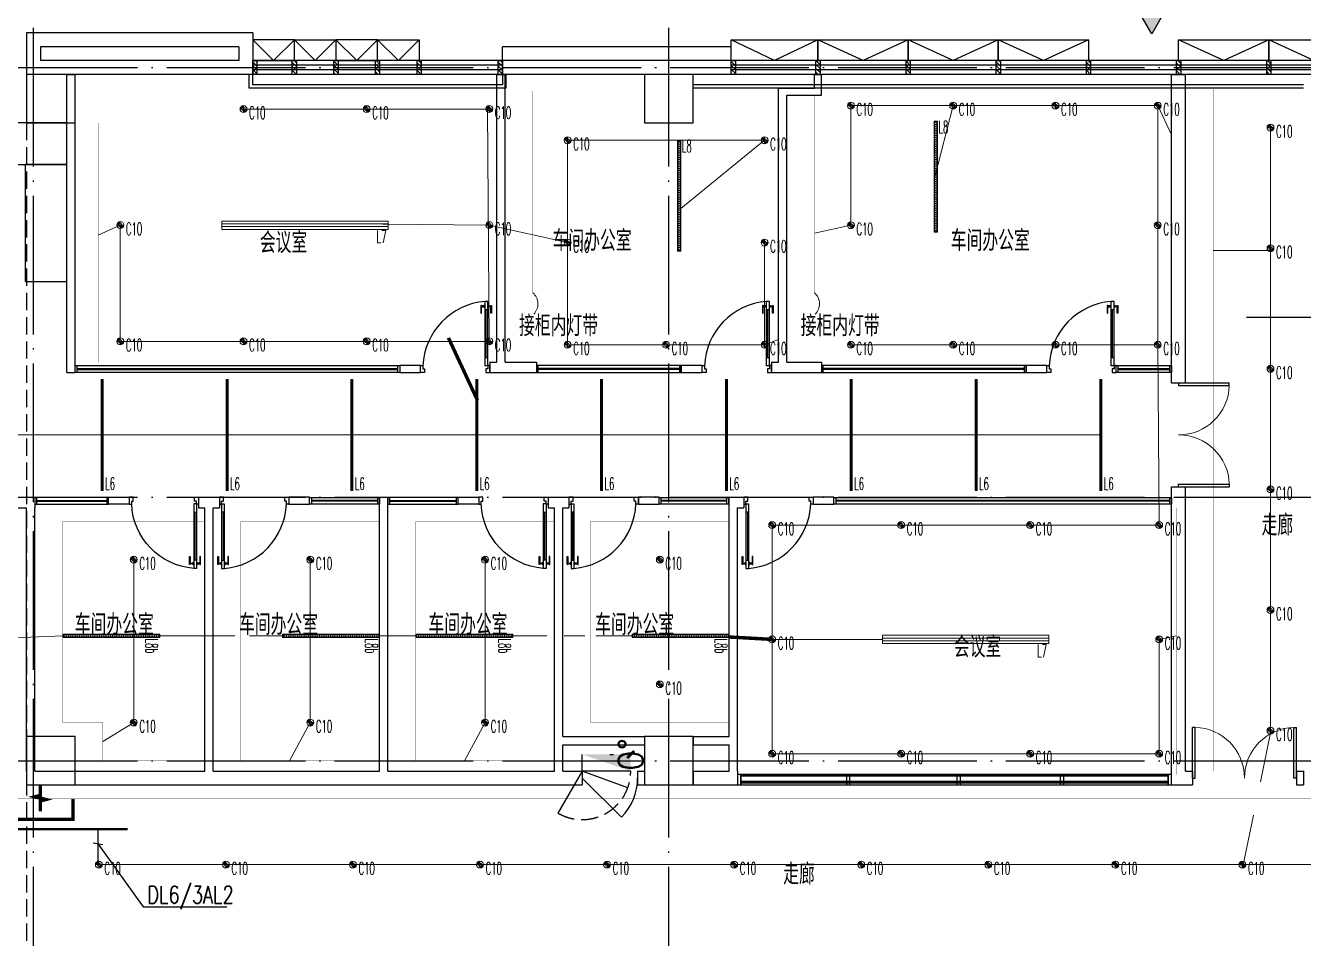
# Model space of a CAD drawing. Extents: x -621157 to 1764546, y -106808 to 741893.
# Drawn here: x 579293 to 597719, y 90770 to 103941 of the extents above; entities that cross this region are included whole.
import ezdxf
from ezdxf import colors
from ezdxf.entities.mleader import LeaderData, LeaderLine
from ezdxf.enums import TextEntityAlignment as Align
from ezdxf.math import Vec2, Vec3
from ezdxf.xclip import XClip

# ---------------------------------------------------------------- set-up
doc = ezdxf.new("R2010")
doc.units = 0
doc.header["$LTSCALE"] = 1000
doc.header["$MEASUREMENT"] = 0
doc.header["$XCLIPFRAME"] = 0
for name, pattern in [('DOT', [6.35, 0, -6.35]), ('XREF-A-101-平面图_t3$0$__DASH', [0.35, 0.25, -0.1]), ('XREF-A-101-平面图_t3$0$DASH', [0.35, 0.25, -0.1]), ('XREF-A-101-平面图_t3$0$DOTE', [2.42, 2, -0.2, 0.02, -0.2])]:
    doc.linetypes.add(name, pattern=pattern)
for name, color, linetype in [('0-底图', 7, 'Continuous'), ('WIRE-照明', 4, 'Continuous'), ('XREF-A-101-平面图_t3$0$A-COLUMN', 8, 'Continuous'), ('XREF-A-101-平面图_t3$0$A-CURTWALL', 8, 'Continuous'), ('XREF-A-101-平面图_t3$0$A-DOTE', 8, 'Continuous'), ('XREF-A-101-平面图_t3$0$A-GROUND', 8, 'Continuous'), ('XREF-A-101-平面图_t3$0$A-RAIL', 8, 'Continuous'), ('XREF-A-101-平面图_t3$0$A-ROOM-CH', 8, 'Continuous'), ('XREF-A-101-平面图_t3$0$A-WALL-FILL', 8, 'Continuous'), ('XREF-A-101-平面图_t3$0$A-WINDOW', 8, 'Continuous'), ('XREF-A-101-平面图_t3$0$A-开启符号', 8, 'Continuous'), ('XREF-A-101-平面图_t3$0$DOOR-INF', 8, 'Continuous'), ('XREF-A-101-平面图_t3$0$F-B-INF', 8, 'Continuous'), ('XREF-A-101-平面图_t3$0$F-L-INF', 8, 'Continuous'), ('XREF-A-101-平面图_t3$0$GLASS WALL-INF', 8, 'Continuous'), ('XREF-A-101-平面图_t3$0$I-WALL-GYPSUM', 8, 'Continuous'), ('XREF-A-101-平面图_t3$0$I-玻璃隔断', 8, 'Continuous'), ('XREF-A-101-平面图_t3$0$P-EQUIPMENT', 8, 'Continuous'), ('XREF-A-101-平面图_t3$0$PARTITION-INF', 8, 'Continuous'), ('XREF-A-101-平面图_t3$0$PUB_HATCH', 8, 'Continuous'), ('XREF-A-101-平面图_t3$0$PUB_TEXT', 8, 'Continuous'), ('XREF-A-101-平面图_t3$0$水-尺寸', 8, 'Continuous')]:
    doc.layers.add(name, color=color, linetype=linetype)
doc.layers.add('00-dali线', color=3, linetype='Continuous', true_color=0x00ff00)
for name, color, linetype, lineweight in [('00-照明回路线', 6, 'Continuous', 0), ('CEILING-INF', 4, 'Continuous', 0), ('LIGHT-INF', 6, 'Continuous', 0)]:
    doc.layers.add(name, color=color, linetype=linetype, lineweight=lineweight)
doc.styles.add('DIM_FONT', font='ROMANS', dxfattribs={"width": 0.8, "bigfont": 'HZDXC'})
doc.styles.add('E-FST', font='txt.shx', dxfattribs={"width": 0.75, "height": 250, "bigfont": '@@gbcbig.shx'})
doc.styles.add('INF DIM', font='SIMPLEX.SHX', dxfattribs={"width": 0.7, "bigfont": 'hztxt.shx'})
doc.styles.get("Standard").update_dxf_attribs({"font": 'romans.shx', "bigfont": 'HZDXC.SHX'})
doc.styles.add('XREF-A-101-平面图_t3$0$-HZDXCROMANS', font='ROMANS.shx', dxfattribs={"bigfont": 'HZDXC.shx'})
doc.styles.add('XREF-A-101-平面图_t3$0$69F Layout plan$0$Standard', font='arial.ttf', dxfattribs={"width": 0.8})
doc.linetypes.add('LED', pattern='A,6,-3.5,["LED",Standard,S=2.54,R=0,X=-2.54,Y=-1.27],-4.8', length=14.3)
doc.dimstyles.get("Standard").update_dxf_attribs({"dimscale": 100, "dimtxt": 3.5, "dimasz": 1, "dimexe": 2.5, "dimexo": 3, "dimgap": 1.5, "dimtad": 1, "dimdec": 0, "dimzin": 0, "dimdsep": 46, "dimtxsty": 'Standard', "dimblk": 'ARCHTICK', "dimcen": 0.09, "dimadec": 0, "dimazin": 0, "dimtfac": 1, "dimtdec": 0, "dimtix": 1, "dimtmove": 2, "dimatfit": 3, "dimfxl": 0, "dimtolj": 1, "dimtzin": 0, "dimarcsym": 0})

# ---------------------------------------------------------------- blocks, each defined once
blk = doc.blocks.new('XREF-A-101-平面图_t3$0$柱网3F')
at = {"layer": 'XREF-A-101-平面图_t3$0$A-COLUMN'}
for points in [[(38240, -800), (38940, -800), (38940, -100), (38240, -100)], [(47150, -800), (47850, -800), (47850, -100), (47150, -100)], [(38240, -10350), (38940, -10350), (38940, -9650), (38240, -9650)], [(47150, -10350), (47850, -10350), (47850, -9650), (47150, -9650)]]:
    blk.add_lwpolyline(points, close=True, dxfattribs=at)
blk = doc.blocks.new('XREF-A-101-平面图_t3$0$G$C869EB286')
at = {"layer": 'XREF-A-101-平面图_t3$0$A-WINDOW'}
h = blk.add_hatch(dxfattribs=at)
h.set_pattern_fill('ANSI31', color=256, scale=25)
h.set_pattern_definition([(45, (-143.957, -89940), (-28.0633, 28.0633), [])])
h.paths.add_polyline_path([(0, 60), (200, 60), (200, 0), (0, 0)])
blk.add_lwpolyline([(0, 60), (200, 60), (200, 0), (0, 0)], close=True, dxfattribs=at)
blk = doc.blocks.new('XREF-A-101-平面图_t3$0$ROOM')
at = {"layer": 'XREF-A-101-平面图_t3$0$A-ROOM-CH', "style": 'XREF-A-101-平面图_t3$0$-HZDXCROMANS', "width": 0.6}
for tag, p in [('中文房间名称', (0, -1000)), ('英文房间名称', (0, -1500))]:
    blk.add_attdef(tag, text='', height=300, dxfattribs=at).set_placement(p, align=Align.CENTER)
blk = doc.blocks.new('_ArchTick')
at = {"color": 0, "linetype": 'ByBlock', "const_width": 0.4}
blk.add_lwpolyline([(-0.5, -0.5), (0.5, 0.5)], dxfattribs=at)
blk = doc.blocks.new('*D25423')
at = {"layer": 'Defpoints', "color": 0}
blk.add_point((0, 0), dxfattribs=at)
blk.add_point((0, 0), dxfattribs=at)
blk.add_point((0, 0), dxfattribs=at)
blk.add_point((0, 0), dxfattribs=at)
at = {"layer": 'XREF-A-101-平面图_t3$0$水-尺寸', "color": 0, "linetype": 'ByBlock', "lineweight": -2}
blk.add_line((0, 300), (0, 250), dxfattribs=at)
blk.add_line((0, 300), (0, 250), dxfattribs=at)
blk.add_arc((0, 0), 0, 180, 180, dxfattribs=at)
at = {"layer": 'XREF-A-101-平面图_t3$0$水-尺寸', "color": 0, "linetype": 'ByBlock', "lineweight": -2, "xscale": 100, "yscale": 100, "zscale": 100}
for rotation in [90, 90.00000000000001]:
    blk.add_blockref('_ArchTick', (0, 0), dxfattribs=dict(at, rotation=rotation))
at = {"layer": 'XREF-A-101-平面图_t3$0$水-尺寸', "color": 0, "insert": (0, 0), "char_height": 350, "attachment_point": 5}
blk.add_mtext('\\A1;0%%d', dxfattribs=at)
blk = doc.blocks.new('XREF-A-101-平面图_t3$0$轴网(3)')
at = {"layer": 'XREF-A-101-平面图_t3$0$A-DOTE', "linetype": 'XREF-A-101-平面图_t3$0$DOTE'}
for p, q in [((38340, -3300), (38340, 43300)), ((47500, -3300), (47500, 43300)), ((-3300, 40000), (69800, 40000)), ((55830.8, 36400), (69800, 36400)), ((-3300, 33800), (69800, 33800)), ((-3300, 30000), (69800, 30000))]:
    blk.add_line(p, q, dxfattribs=at)
blk = doc.blocks.new('*U25329')
at = {"color": 1}
for p, q in [((1428, 13673), (1428, 7514)), ((1433, 13673), (1433, 7514)), ((1438, 13673), (1438, 7514)), ((1443, 13673), (1443, 7514)), ((1448, 13673), (1448, 7514)), ((1453, 13673), (1453, 7514)), ((1429, 7513), (1428, 7514)), ((1429, 7513), (1432, 7513)), ((1433, 7514), (1432, 7513)), ((1433, 7514), (1438, 7514)), ((1439, 7513), (1438, 7514)), ((1439, 7513), (1442, 7513)), ((1443, 7514), (1442, 7513)), ((1443, 7514), (1448, 7514)), ((1449, 7513), (1448, 7514)), ((1449, 7513), (1452, 7513)), ((1453, 7514), (1452, 7513))]:
    blk.add_line(p, q, dxfattribs=at)
blk = doc.blocks.new('*U25330')
at = {"color": 1}
for p, q in [((3016, 1134), (3015, 1133)), ((3015, 1133), (3015, 1129)), ((3016, 1128), (3015, 1129)), ((9175, 1134), (3016, 1134)), ((9175, 1128), (3016, 1128))]:
    blk.add_line(p, q, dxfattribs=at)
blk = doc.blocks.new('XREF-A-101-平面图_t3$0$A$C4A4B287C')
at = {"layer": 'XREF-A-101-平面图_t3$0$GLASS WALL-INF', "elevation": -1}
blk.add_lwpolyline([(100, 300), (100, 0), (0, 0), (0, 300)], close=True, dxfattribs=at)
blk = doc.blocks.new('*U25337')
at = {"layer": 'XREF-A-101-平面图_t3$0$PARTITION-INF', "color": 8}
for p, q in [((-21681, 43130), (-20722, 43130)), ((-20722, 43030), (-21681, 43030))]:
    blk.add_line(p, q, dxfattribs=at)
at = {"layer": 'XREF-A-101-平面图_t3$0$PARTITION-INF', "color": 5}
for p, q in [((-20722, 43085), (-21681, 43085)), ((-20722, 43075), (-21681, 43075))]:
    blk.add_line(p, q, dxfattribs=at)
for points in [[(-21706, 43130), (-21681, 43130), (-21681, 43030), (-21706, 43030)], [(-20722, 43130), (-20697, 43130), (-20697, 43030), (-20722, 43030)]]:
    blk.add_lwpolyline(points, close=True, dxfattribs=at)
blk = doc.blocks.new('XREF-A-101-平面图_t3$0$EW23')
at = {"color": 5}
for p, q in [((7205, 24900, 0), (7205, 23970, 0)), ((7205, 24900, 0), (7245, 24900, 0)), ((7245, 24900, 0), (7245, 23970, 0)), ((7245, 24780, 0), (7205, 24780, 0)), ((7205, 24090, 0), (7246, 24090, 0)), ((7205, 23970, 0), (7245, 23970, 0))]:
    blk.add_line(p, q, dxfattribs=at)
at = {"color": 5, "elevation": 0}
for points in [[(7215, 24995), (7175, 24995), (7175, 24895), (7205, 24895), (7205, 24940), (7233, 24940), (7233, 24985), (7233, 24995), (7215, 24995)], [(8135, 24995), (8175, 24995), (8175, 24895), (8140, 24895), (8140, 24940), (8117, 24940), (8117, 24985), (8117, 24995), (8135, 24995)]]:
    blk.add_lwpolyline(points, close=True, dxfattribs=at)
at = {"color": 8, "elevation": 0}
for points in [[(7228, 24780), (7228, 24090)], [(7160, 24035), (7160, 24026), (7150, 24026), (7150, 24140), (7160, 24140), (7160, 24045)], [(7296, 24035), (7296, 24026), (7306, 24026), (7306, 24140), (7296, 24140), (7296, 24045)]]:
    blk.add_lwpolyline(points, dxfattribs=at)
for points in [[(7200, 24035), (7154, 24035), (7154, 24045), (7200, 24045)], [(7205, 24021), (7200, 24021), (7200, 24059), (7205, 24059)], [(7246, 24021), (7256, 24021), (7256, 24059), (7246, 24059)], [(7256, 24035), (7302, 24035), (7302, 24045), (7256, 24045)]]:
    blk.add_lwpolyline(points, close=True, dxfattribs=at)
at = {"color": 8}
blk.add_arc((7172, 24936, 0), 969, 274.4003, 357.8611, dxfattribs=at)
blk = doc.blocks.new('*U25338')
at = {"layer": 'XREF-A-101-平面图_t3$0$PARTITION-INF', "color": 8}
for p, q in [((-22841, 43130), (-18022, 43130)), ((-18022, 43030), (-22841, 43030))]:
    blk.add_line(p, q, dxfattribs=at)
at = {"layer": 'XREF-A-101-平面图_t3$0$PARTITION-INF', "color": 5}
for p, q in [((-18022, 43085), (-22841, 43085)), ((-18022, 43075), (-22841, 43075))]:
    blk.add_line(p, q, dxfattribs=at)
for points in [[(-22866, 43130), (-22841, 43130), (-22841, 43030), (-22866, 43030)], [(-18022, 43130), (-17997, 43130), (-17997, 43030), (-18022, 43030)]]:
    blk.add_lwpolyline(points, close=True, dxfattribs=at)
blk = doc.blocks.new('*U25339')
at = {"layer": 'XREF-A-101-平面图_t3$0$PARTITION-INF', "color": 8}
for p, q in [((-21702, 43130), (-20742, 43130)), ((-20742, 43030), (-21702, 43030))]:
    blk.add_line(p, q, dxfattribs=at)
at = {"layer": 'XREF-A-101-平面图_t3$0$PARTITION-INF', "color": 5}
for p, q in [((-20742, 43085), (-21702, 43085)), ((-20742, 43075), (-21702, 43075))]:
    blk.add_line(p, q, dxfattribs=at)
for points in [[(-21727, 43130), (-21702, 43130), (-21702, 43030), (-21727, 43030)], [(-20742, 43130), (-20717, 43130), (-20717, 43030), (-20742, 43030)]]:
    blk.add_lwpolyline(points, close=True, dxfattribs=at)
blk = doc.blocks.new('*U25340')
at = {"layer": 'XREF-A-101-平面图_t3$0$PARTITION-INF', "color": 8}
for p, q in [((-21691, 43130), (-20742, 43130)), ((-20742, 43030), (-21691, 43030))]:
    blk.add_line(p, q, dxfattribs=at)
at = {"layer": 'XREF-A-101-平面图_t3$0$PARTITION-INF', "color": 5}
for p, q in [((-20742, 43085), (-21691, 43085)), ((-20742, 43075), (-21691, 43075))]:
    blk.add_line(p, q, dxfattribs=at)
for points in [[(-21716, 43130), (-21691, 43130), (-21691, 43030), (-21716, 43030)], [(-20742, 43130), (-20717, 43130), (-20717, 43030), (-20742, 43030)]]:
    blk.add_lwpolyline(points, close=True, dxfattribs=at)
blk = doc.blocks.new('*U25341')
at = {"layer": 'XREF-A-101-平面图_t3$0$PARTITION-INF', "color": 8}
for p, q in [((-21712, 43130), (-20702, 43130)), ((-20702, 43030), (-21712, 43030))]:
    blk.add_line(p, q, dxfattribs=at)
at = {"layer": 'XREF-A-101-平面图_t3$0$PARTITION-INF', "color": 5}
for p, q in [((-20702, 43085), (-21712, 43085)), ((-20702, 43075), (-21712, 43075))]:
    blk.add_line(p, q, dxfattribs=at)
for points in [[(-21737, 43130), (-21712, 43130), (-21712, 43030), (-21737, 43030)], [(-20702, 43130), (-20677, 43130), (-20677, 43030), (-20702, 43030)]]:
    blk.add_lwpolyline(points, close=True, dxfattribs=at)
blk = doc.blocks.new('*U25342')
at = {"layer": 'XREF-A-101-平面图_t3$0$PARTITION-INF', "color": 8}
for p, q in [((-21021, 43130), (-18121, 43130)), ((-18121, 43030), (-21021, 43030))]:
    blk.add_line(p, q, dxfattribs=at)
at = {"layer": 'XREF-A-101-平面图_t3$0$PARTITION-INF', "color": 5}
for p, q in [((-18121, 43085), (-21021, 43085)), ((-18121, 43075), (-21021, 43075))]:
    blk.add_line(p, q, dxfattribs=at)
for points in [[(-21046, 43130), (-21021, 43130), (-21021, 43030), (-21046, 43030)], [(-18121, 43130), (-18096, 43130), (-18096, 43030), (-18121, 43030)]]:
    blk.add_lwpolyline(points, close=True, dxfattribs=at)
blk = doc.blocks.new('*U25343')
at = {"layer": 'XREF-A-101-平面图_t3$0$PARTITION-INF', "color": 8}
for p, q in [((-21681, 43130), (-20931, 43130)), ((-20931, 43030), (-21681, 43030))]:
    blk.add_line(p, q, dxfattribs=at)
at = {"layer": 'XREF-A-101-平面图_t3$0$PARTITION-INF', "color": 5}
for p, q in [((-20931, 43085), (-21681, 43085)), ((-20931, 43075), (-21681, 43075))]:
    blk.add_line(p, q, dxfattribs=at)
for points in [[(-21706, 43130), (-21681, 43130), (-21681, 43030), (-21706, 43030)], [(-20931, 43130), (-20906, 43130), (-20906, 43030), (-20931, 43030)]]:
    blk.add_lwpolyline(points, close=True, dxfattribs=at)
blk = doc.blocks.new('*U25344')
at = {"layer": 'XREF-A-101-平面图_t3$0$PARTITION-INF', "color": 8}
for p, q in [((-20161, 43130), (-18121, 43130)), ((-18121, 43030), (-20161, 43030))]:
    blk.add_line(p, q, dxfattribs=at)
at = {"layer": 'XREF-A-101-平面图_t3$0$PARTITION-INF', "color": 5}
for p, q in [((-18121, 43085), (-20161, 43085)), ((-18121, 43075), (-20161, 43075))]:
    blk.add_line(p, q, dxfattribs=at)
for points in [[(-20186, 43130), (-20161, 43130), (-20161, 43030), (-20186, 43030)], [(-18121, 43130), (-18096, 43130), (-18096, 43030), (-18121, 43030)]]:
    blk.add_lwpolyline(points, close=True, dxfattribs=at)
blk = doc.blocks.new('*U25345')
at = {"layer": 'XREF-A-101-平面图_t3$0$PARTITION-INF', "color": 8}
for p, q in [((-21681, 43130), (-17052, 43130)), ((-17052, 43030), (-21681, 43030))]:
    blk.add_line(p, q, dxfattribs=at)
at = {"layer": 'XREF-A-101-平面图_t3$0$PARTITION-INF', "color": 5}
for p, q in [((-17052, 43085), (-21681, 43085)), ((-17052, 43075), (-21681, 43075))]:
    blk.add_line(p, q, dxfattribs=at)
for points in [[(-21706, 43130), (-21681, 43130), (-21681, 43030), (-21706, 43030)], [(-17052, 43130), (-17027, 43130), (-17027, 43030), (-17052, 43030)]]:
    blk.add_lwpolyline(points, close=True, dxfattribs=at)
blk = doc.blocks.new('XREF-A-101-平面图_t3$0$G$C5C507F0A')
at = {"layer": 'XREF-A-101-平面图_t3$0$I-玻璃隔断'}
for points, elevation in [([(48440, -10250), (48440, -10100), (48390, -10100), (48390, -10250)], 0), ([(50010, -10250), (50010, -10100), (49960, -10100), (49960, -10250)], 0), ([(51604, -10250), (51604, -10100), (51554, -10100), (51554, -10250)], -1), ([(53094, -10250), (53094, -10100), (53044, -10100), (53044, -10250)], -1)]:
    blk.add_lwpolyline(points, close=True, dxfattribs=dict(at, elevation=elevation))
for points in [[(54600, -10250), (54600, -10100), (48440, -10100), (48440, -10250)], [(54650, -10250), (54650, -10100), (54600, -10100), (54600, -10250)]]:
    blk.add_lwpolyline(points, close=True, dxfattribs=at)
at = {"layer": 'XREF-A-101-平面图_t3$0$DOOR-INF'}
for name, p, rotation in [('XREF-A-101-平面图_t3$0$EW23', (51995, 20695, 0), 180), ('XREF-A-101-平面图_t3$0$EW23', (56055, 20695, 0), 180), ('XREF-A-101-平面图_t3$0$EW23', (61025, 20695, 0), 180), ('XREF-A-101-平面图_t3$0$A$C4A4B287C', (39620, -6200, 1), 89.99999999968206), ('XREF-A-101-平面图_t3$0$A$C4A4B287C', (44660, -6200, 1), 89.99999999968206)]:
    blk.add_blockref(name, p, dxfattribs=dict(at, rotation=rotation))
at = {"layer": 'XREF-A-101-平面图_t3$0$DOOR-INF', "xscale": -1}
for p, rotation in [((43819, -4200), 90.00000000031785), ((47880, -4200, 1), 90.00000000031785), ((52850, -4200, 1), 90.00000000031785), ((41921, -6200, 0), 270.000000000318), ((46961, -6200, 1), 270.000000000318), ((49481, -6200, 0), 270.000000000318)]:
    blk.add_blockref('XREF-A-101-平面图_t3$0$A$C4A4B287C', p, dxfattribs=dict(at, rotation=rotation))
for p in [(47795, -31095, 0), (52835, -31095, 1)]:
    blk.add_blockref('XREF-A-101-平面图_t3$0$EW23', p, dxfattribs=at)
at = {"layer": 'XREF-A-101-平面图_t3$0$DOOR-INF'}
for p in [(33745, -31095, 0), (38785, -31095, 1), (41305, -31095, 0)]:
    blk.add_blockref('XREF-A-101-平面图_t3$0$EW23', p, dxfattribs=at)
at = {"layer": 'XREF-A-101-平面图_t3$0$I-玻璃隔断', "color": 1}
blk.add_blockref('*U25330', (45425, -11249), dxfattribs=at)
at = {"layer": 'XREF-A-101-平面图_t3$0$I-玻璃隔断', "color": 1, "xscale": -1, "rotation": 270}
blk.add_blockref('*U25329', (40927, -11652), dxfattribs=at)
at = {"layer": 'XREF-A-101-平面图_t3$0$PARTITION-INF', "rotation": 180}
for name, p in [('*U25345', (21813, 38831, -1)), ('*U25343', (32944, 38831))]:
    blk.add_blockref(name, p, dxfattribs=at)
at = {"layer": 'XREF-A-101-平面图_t3$0$PARTITION-INF', "xscale": -1, "rotation": 180}
for name, p in [('*U25344', (65676, 38831, 1)), ('*U25342', (70646, 38831, 1))]:
    blk.add_blockref(name, p, dxfattribs=at)
at = {"layer": 'XREF-A-101-平面图_t3$0$PARTITION-INF', "xscale": -1}
for name, p in [('*U25341', (17583, -49231, 0)), ('*U25339', (22633, -49231, 0))]:
    blk.add_blockref(name, p, dxfattribs=at)
at = {"layer": 'XREF-A-101-平面图_t3$0$PARTITION-INF'}
for name, p in [('*U25337', (63927, -49231, 0)), ('*U25340', (68977, -49231)), ('*U25338', (72647, -49231, -1))]:
    blk.add_blockref(name, p, dxfattribs=at)
blk = doc.blocks.new('XREF-A-101-平面图_t3$0$A$C2C206FAC')
for p, q in [((0, 485), (400, 485)), ((0, 485), (0, 98)), ((400, 485), (400, 98)), ((20, 94), (20, 44)), ((148, 50), (145, 0)), ((145, 0), (160, 0)), ((148, 50), (150, 50)), ((155, 50), (157, 50)), ((157, 50), (160, 0)), ((260, 50), (257, 0)), ((257, 0), (272, 0)), ((260, 50), (262, 50)), ((267, 50), (269, 50)), ((269, 50), (272, 0)), ((380, 94), (380, 44))]:
    blk.add_line(p, q)
for centre, radius in [((200, 278), 179), ((200, 278), 164), ((153, 50), 2.6), ((265, 50), 2.6)]:
    blk.add_circle(centre, radius)
for centre, radius, start, end in [((200, 1084), 1006, 258.547, 281.4897), ((200, 1084), 1056, 260.1999, 267.1079), ((152, 54), 10.9, 296.6275, 243.5797), ((200, 1084), 1056, 267.7307, 273.2177), ((265, 54), 10.9, 296.6275, 243.5797), ((200, 1084), 1056, 273.8352, 279.8368)]:
    blk.add_arc(centre, radius, start, end)
at = {"insert": (1123, 210), "char_height": 150, "width": 1952.54, "attachment_point": 1, "rotation": 180, "style": 'XREF-A-101-平面图_t3$0$69F Layout plan$0$Standard'}
blk.add_mtext('\\pxi5.6747;W', dxfattribs=at)
blk = doc.blocks.new('XREF-A-101-平面图_t3$0$yuouioui')
at = {"linetype": 'XREF-A-101-平面图_t3$0$__DASH', "ltscale": 1000}
blk.add_lwpolyline([(300666, 20452), (301087, 20452), (301087, 20000), (300666, 20000)], close=True, dxfattribs=at)
at = {"linetype": 'XREF-A-101-平面图_t3$0$__DASH', "ltscale": 1000, "rotation": 89.98165643611132}
blk.add_blockref('XREF-A-101-平面图_t3$0$A$C2C206FAC', (301151, 20026), dxfattribs=at)
blk = doc.blocks.new('XREF-A-101-平面图_t3$0$G$CA7BD363D')
at = {"layer": 'XREF-A-101-平面图_t3$0$F-B-INF'}
for points in [[(-1870, -600), (0, -600), (0, 0), (-1870, 0)], [(-1870, 0), (-1320, 0), (-1320, -600), (-1870, -600)], [(0, -2289), (0, -600), (-600, -600), (-600, -2289)]]:
    blk.add_lwpolyline(points, close=True, dxfattribs=at)
at = {"layer": 'XREF-A-101-平面图_t3$0$F-L-INF', "ltscale": 0.15, "xscale": -1, "rotation": 89.99999999999999}
blk.add_blockref('XREF-A-101-平面图_t3$0$yuouioui', (18631, 300582), dxfattribs=at)
blk = doc.blocks.new('XREF-A-101-平面图_t3$0$bz1')
at = {"layer": 'XREF-A-101-平面图_t3$0$PUB_HATCH'}
h = blk.add_hatch(color=1, dxfattribs=at)
h.dxf.hatch_style = 1
h.paths.add_polyline_path([(4866032, -641203), (4865818, -641573), (4866245, -641573)])
at = {"layer": 'XREF-A-101-平面图_t3$0$PUB_TEXT', "color": 1}
blk.add_lwpolyline([(4866032, -641203), (4865818, -641573), (4866245, -641573)], close=True, dxfattribs=at)
blk = doc.blocks.new('XREF-A-101-平面图_t3$0$G$C34B60025')
at = {"xscale": -1, "rotation": 180}
blk.add_blockref('XREF-A-101-平面图_t3$0$bz1', (-4811670, -540615), dxfattribs=at)
blk = doc.blocks.new('XREF-A-101-平面图_t3$0$DOOR2DLIB$SYSLIB$00000101')
at = {"color": 0}
blk.add_line((0.5, 0), (-0.207, 0.707), dxfattribs=at)
blk.add_arc((0.5, 0), 1, 135, 180, dxfattribs=at)
blk = doc.blocks.new('XREF-A-101-平面图_t3$0$DOOR2DLIB$SYSLIB$00000108')
at = {"color": 0}
for p, q in [((-0.5, 0), (-0.5, 0.4875)), ((-0.475, 0.4875), (-0.5, 0.4875)), ((-0.475, 0), (-0.475, 0.4875)), ((0.475, 0), (0.475, 0.4875)), ((0.475, 0.4875), (0.5, 0.4875)), ((0.5, 0), (0.5, 0.4875)), ((-0.5, 0), (-0.475, 0)), ((0.5, 0), (0.475, 0))]:
    blk.add_line(p, q, dxfattribs=at)
at = {"color": 0, "lineweight": 13}
for centre, start, end in [((-0.4875, 0), 0, 88.53072), ((0.4875, 0), 91.46928, 180)]:
    blk.add_arc(centre, 0.4875, start, end, dxfattribs=at)
blk = doc.blocks.new('A$C43fcb5d1')
at = {"linetype": 'DOT'}
blk.add_wipeout([(-15, 0), (15, 0), (15, -1600), (-15, -1600)], dxfattribs=at).dxf.layer = 'CEILING-INF'
at = {"layer": 'LIGHT-INF'}
h = blk.add_hatch(dxfattribs=at)
h.set_pattern_fill('ANSI37', color=256, scale=5)
h.set_pattern_definition([(45, (-3e-11, -800), (-11.22532, 11.22532), []), (135, (-3e-11, -800), (-11.22532, -11.22532), [])])
h.paths.add_polyline_path([(-10, -5), (10, -5), (10, -1595), (-10, -1595)])
for points in [[(-15, 0), (15, 0), (15, -1600), (-15, -1600)], [(-10, -5), (10, -5), (10, -1595), (-10, -1595)]]:
    blk.add_lwpolyline(points, close=True, dxfattribs=at)
at = {"layer": 'LIGHT-INF', "style": 'INF DIM', "width": 0.5}
blk.add_text('L6', height=180, dxfattribs=at).set_placement((42, -1594))
blk = doc.blocks.new('A$C49bb74e3')
at = {"layer": 'LIGHT-INF'}
h = blk.add_hatch(dxfattribs=at)
h.set_pattern_fill('ANSI31', color=8, scale=10, angle=315)
h.set_pattern_definition([(0, (-248590, -138150), (7e-15, 31.75), [])])
h.paths.add_polyline_path([(-15, 790), (15, 790), (15, -790), (-15, -790)])
at = {"layer": 'LIGHT-INF', "elevation": 0}
for points in [[(-25, 800), (25, 800), (25, -800), (-25, -800)], [(-15, 790), (15, 790), (15, -790), (-15, -790)]]:
    blk.add_lwpolyline(points, close=True, dxfattribs=at)
at = {"layer": 'LIGHT-INF', "style": 'INF DIM', "width": 0.5}
blk.add_text('L8', height=180, dxfattribs=at).set_placement((37, 627))
blk = doc.blocks.new('*U23677')
h = blk.add_hatch(color=8)
h.dxf.hatch_style = 1
h.paths.add_polyline_path([(-50, 0), (-24, 0, -0.414214), (0, 24), (0, 50, 0.414214)])
h.paths.add_polyline_path([(0, -24), (0, -50, 0.414214), (50, 0), (24, 0, -0.414214)])
at = {"color": 8}
for points in [[(50, 0), (-50, 0)], [(0, 50), (0, -50)]]:
    blk.add_lwpolyline(points, dxfattribs=at)
blk.add_circle((0, 0), 50)
blk.add_circle((0, 0), 24.5, dxfattribs=at)
at = {"style": 'INF DIM', "width": 0.5}
blk.add_text('C10', height=180, dxfattribs=at).set_placement((81, -144))
blk = doc.blocks.new('A$C704e2804')
for points in [[(-1200, 60), (1200, 60), (1200, -60), (-1200, -60)], [(1200, 60), (1200, 20), (-1200, 20), (-1200, 60)], [(1200, 20), (1200, -20), (-1200, -20), (-1200, 20)], [(1200, -20), (1200, -60), (-1200, -60), (-1200, -20)]]:
    blk.add_lwpolyline(points, close=True)
at = {"style": 'INF DIM', "width": 0.5}
blk.add_text('L7', height=180, dxfattribs=at).set_placement((1031, -256))
blk = doc.blocks.new('A$C5f11c1a4')
at = {"layer": 'LIGHT-INF'}
h = blk.add_hatch(dxfattribs=at)
h.set_pattern_fill('ANSI31', color=8, scale=10, angle=225)
h.set_pattern_definition([(270, (-138050, 248590), (31.75, -1e-14), [])])
h.paths.add_polyline_path([(690, 15), (690, -15), (-690, -15), (-690, 15)])
for points in [[(700, 25), (700, -25), (-700, -25), (-700, 25)], [(690, 15), (690, -15), (-690, -15), (-690, 15)]]:
    blk.add_lwpolyline(points, close=True, dxfattribs=at)
at = {"layer": 'LIGHT-INF', "style": 'INF DIM', "width": 0.5}
blk.add_text('L8b', height=180, rotation=270, dxfattribs=at).set_placement((493, -37, 0))
blk = doc.blocks.new('*U24686')
h = blk.add_hatch(color=8)
h.dxf.hatch_style = 1
h.paths.add_polyline_path([(-50, 0), (-24, 0, -0.414214), (0, 24), (0, 50, 0.414214)])
h.paths.add_polyline_path([(0, -24), (0, -50, 0.414214), (50, 0), (24, 0, -0.414214)])
at = {"color": 8}
for points in [[(50, 0), (-50, 0)], [(0, 50), (0, -50)]]:
    blk.add_lwpolyline(points, dxfattribs=at)
blk.add_circle((0, 0), 50)
blk.add_circle((0, 0), 24.5, dxfattribs=at)
at = {"style": 'INF DIM', "width": 0.5}
blk.add_text('C10', height=180, dxfattribs=at).set_placement((81, -144))
blk = doc.blocks.new('G$CB0A4FAF5')
at = {"layer": 'LIGHT-INF', "color": 6, "linetype": 'LED', "ltscale": 0.05, "const_width": 5, "elevation": 0}
for points in [[(45540, -3250), (45540, -340)], [(49080, -4250), (49080, -343)], [(49600, -3250), (49600, -400)]]:
    blk.add_lwpolyline(points, dxfattribs=at)
at = {"layer": 'LIGHT-INF', "color": 6, "linetype": 'LED', "ltscale": 0.05, "const_width": 5}
for points in [[(54750, -4250), (54750, -343)], [(55350, -10150), (55350, -311)], [(39270, -800), (39270, -4250)], [(54820, -6350), (54820, -10200)]]:
    blk.add_lwpolyline(points, dxfattribs=at)
for points, elevation in [([(38760, -6550), (40810, -6550), (40810, -10000), (39340, -10000), (39340, -9450), (38760, -9450)], 0), ([(41330, -6550), (43330, -6550), (43330, -10000), (41330, -10000)], 1), ([(43850, -6550), (45850, -6550), (45850, -10000), (43850, -10000)], 1), ([(46370, -6550), (48370, -6550), (48370, -9450), (46370, -9450)], 1)]:
    blk.add_lwpolyline(points, close=True, dxfattribs=dict(at, elevation=elevation))
at = {"layer": 'CEILING-INF', "color": 8}
for name, p in [('A$C49bb74e3', (51350, -1575)), ('A$C49bb74e3', (47650, -1850)), ('A$C43fcb5d1', (39330, -4500)), ('A$C43fcb5d1', (41130, -4500)), ('A$C43fcb5d1', (42930, -4500)), ('A$C43fcb5d1', (44730, -4500)), ('A$C43fcb5d1', (46530, -4500)), ('A$C43fcb5d1', (48330, -4500)), ('A$C43fcb5d1', (50130, -4500)), ('A$C43fcb5d1', (51930, -4500)), ('A$C43fcb5d1', (53730, -4500)), ('A$C5f11c1a4', (39460, -8200)), ('A$C5f11c1a4', (42630, -8200, 0)), ('A$C5f11c1a4', (44550, -8200)), ('A$C5f11c1a4', (47670, -8200))]:
    blk.add_blockref(name, p, dxfattribs=at)
at = {"layer": 'LIGHT-INF', "color": 6}
for name, p in [('*U23677', (41367, -600)), ('*U23677', (43143, -600)), ('*U23677', (44910, -598)), ('*U23677', (50125, -550)), ('*U23677', (51600, -550)), ('*U23677', (53075, -550)), ('*U23677', (54550, -550, 0)), ('*U24686', (56175, -867)), ('*U23677', (46040, -1050, 0)), ('*U23677', (48880, -1050, 0)), ('*U23677', (39590, -2273)), ('A$C704e2804', (42255, -2275)), ('*U23677', (44910, -2273)), ('*U23677', (50125, -2275)), ('*U23677', (54550, -2275, 0)), ('*U23677', (46040, -2525, 0)), ('*U23677', (48880, -2525, 0)), ('*U24686', (56175, -2607)), ('*U23677', (39590, -3950)), ('*U23677', (41367, -3950)), ('*U23677', (43143, -3950)), ('*U23677', (44910, -3950)), ('*U23677', (46040, -4000, 0)), ('*U23677', (47460, -4000, 0)), ('*U23677', (48880, -4000, 0)), ('*U23677', (50125, -4000)), ('*U23677', (51600, -4000)), ('*U23677', (53075, -4000)), ('*U23677', (54550, -4000, 0)), ('*U24686', (56175, -4347)), ('*U24686', (56175, -6087)), ('*U23677', (48990, -6600)), ('*U23677', (50850, -6600)), ('*U23677', (52710, -6600)), ('*U23677', (54570, -6600)), ('*U23677', (39785, -7100, 0)), ('*U23677', (42330, -7100, 1)), ('*U23677', (44850, -7100, 1)), ('*U23677', (47370, -7100, 1)), ('*U24686', (56175, -7827)), ('*U23677', (48990, -8250)), ('A$C704e2804', (51780, -8250)), ('*U23677', (54570, -8250)), ('*U23677', (47370, -8900, 1)), ('*U23677', (39785, -9450, 0)), ('*U23677', (42330, -9450, 1)), ('*U23677', (44850, -9450, 1)), ('*U24686', (56175, -9568)), ('*U23677', (48990, -9900)), ('*U23677', (50850, -9900)), ('*U23677', (52710, -9900)), ('*U23677', (54570, -9900)), ('*U24686', (39281, -11500)), ('*U24686', (41113, -11500)), ('*U24686', (42945, -11500)), ('*U24686', (44777, -11500)), ('*U24686', (46610, -11500)), ('*U24686', (48442, -11500)), ('*U24686', (50274, -11500)), ('*U24686', (52106, -11500)), ('*U24686', (53939, -11500)), ('*U24686', (55771, -11500))]:
    blk.add_blockref(name, p, dxfattribs=at)
at = {"layer": 'LIGHT-INF', "color": 6, "linetype": 'LED', "ltscale": 0.05, "const_width": 5}
blk.add_lwpolyline([(5600, -10200), (9150, -10200), (9150, -10550), (57750, -10550), (57750, -10200), (62600, -10200), (62600, -4500)], dxfattribs=at)
blk = doc.blocks.new('_Oblique')
at = {"color": 0, "linetype": 'ByBlock', "lineweight": -2}
blk.add_line((-0.5, -0.5), (0.5, 0.5), dxfattribs=at)
blk = doc.blocks.new('XREF-A-101-平面图_t3$0$单出口消火栓新')
for p, q in [((-240, 700), (-846.2, 1050)), ((-479.4, 42.2), (-240, 700)), ((-240, 0), (-240, 700)), ((-240, 700), (0, 700))]:
    blk.add_line(p, q)
at = {"color": 0, "linetype": 'XREF-A-101-平面图_t3$0$DASH'}
blk.add_arc((-240, 700), 700, 150, 270, dxfattribs=at)
blk.add_solid([(-240, 0), (0, 0), (0, 700)])
at = {"layer": 'XREF-A-101-平面图_t3$0$水-尺寸', "linetype": 'ByBlock'}
dim = blk.add_angular_dim_3p(base=(0, 0), center=(0, 0), p1=(0, 0), p2=(0, 0), dimstyle='Standard', dxfattribs=at)
dim.commit()
dim.dimension.update_dxf_attribs({"geometry": '*D25423', "text_midpoint": (0, 0)})
blk = doc.blocks.new('XREF-A-101-平面图_t3$0$G$C156FCA62')
at = {"layer": 'XREF-A-101-平面图_t3$0$P-EQUIPMENT', "rotation": 90}
blk.add_blockref('XREF-A-101-平面图_t3$0$单出口消火栓新', (46950, 230090), dxfattribs=at)
blk = doc.blocks.new('XREF-A-101-平面图_t3$0$G$C646F86AA')
at = {"layer": 'XREF-A-101-平面图_t3$0$P-EQUIPMENT', "rotation": 90}
blk.add_blockref('XREF-A-101-平面图_t3$0$单出口消火栓新', (46950, 230090), dxfattribs=at)
blk = doc.blocks.new('XREF-A-101-平面图_t3')
at = {"layer": 'XREF-A-101-平面图_t3$0$A-CURTWALL'}
for p, q in [((245100, 240100), (241500, 240100)), ((241500, 239900), (241500, 240100)), ((263900, 240100), (248400, 240100)), ((245100, 240033), (241500, 240033)), ((245100, 239967), (241500, 239967)), ((263900, 240033), (248400, 240033)), ((263900, 239967), (248400, 239967)), ((245100, 239900), (241500, 239900)), ((263900, 239900), (248400, 239900))]:
    blk.add_line(p, q, dxfattribs=at)
at = {"layer": 'XREF-A-101-平面图_t3$0$A-GROUND', "linetype": 'XREF-A-101-平面图_t3$0$DASH'}
blk.add_lwpolyline([(238240, 239200), (238240, 200400)], dxfattribs=at)
at = {"layer": 'XREF-A-101-平面图_t3$0$A-RAIL'}
for points in [[(245150, 239900), (245150, 239700), (241450, 239700), (241450, 239900)], [(245100, 239900), (245100, 239750), (241500, 239750), (241500, 239900)], [(256650, 239750), (247850, 239750)], [(256650, 239700), (247850, 239700)]]:
    blk.add_lwpolyline(points, dxfattribs=at)
at = {"layer": 'XREF-A-101-平面图_t3$0$A-WALL-FILL', "color": 171}
for p, q in [((241500, 240500), (238240, 240500)), ((238240, 240500), (238240, 239900)), ((241500, 240500), (241500, 239900)), ((241300, 240300), (238440, 240300)), ((238440, 240300), (238440, 240100)), ((241300, 240300), (241300, 240100)), ((248400, 240300), (245100, 240300)), ((245100, 240100), (245100, 240300)), ((248400, 240100), (248400, 240300)), ((241300, 240100), (238440, 240100)), ((248400, 240100), (245100, 240100)), ((245100, 239900), (245100, 240100)), ((248400, 240100), (245100, 240100)), ((248400, 239900), (248400, 240100)), ((241500, 239900), (238240, 239900)), ((248400, 239900), (245100, 239900))]:
    blk.add_line(p, q, dxfattribs=at)
at = {"layer": 'XREF-A-101-平面图_t3$0$A-开启符号', "linetype": 'Continuous'}
for points in [[(241500, 240400), (241500, 240100), (242100, 240100), (242100, 240400)], [(242700, 240400), (242700, 240100), (242100, 240100), (242100, 240400)], [(242700, 240400), (242700, 240100), (243300, 240100), (243300, 240400)], [(243900, 240400), (243900, 240100), (243300, 240100), (243300, 240400)], [(249650, 240400), (249650, 240100), (248400, 240100), (248400, 240400)], [(250950, 240400), (250950, 240100), (249650, 240100), (249650, 240400)], [(252250, 240400), (252250, 240100), (250950, 240100), (250950, 240400)], [(253550, 240400), (253550, 240100), (252250, 240100), (252250, 240400)], [(256150, 240400), (256150, 240100), (254850, 240100), (254850, 240400)], [(257450, 240400), (257450, 240100), (256150, 240100), (256150, 240400)]]:
    blk.add_lwpolyline(points, close=True, dxfattribs=at)
for points in [[(241500, 240400), (241800, 240100), (242100, 240400)], [(242700, 240400), (242400, 240100), (242100, 240400)], [(242700, 240400), (243000, 240100), (243300, 240400)], [(243900, 240400), (243600, 240100), (243300, 240400)], [(249650, 240400), (249025, 240100), (248400, 240400)], [(250950, 240400), (250300, 240100), (249650, 240400)], [(252250, 240400), (251600, 240100), (250950, 240400)], [(253550, 240400), (252900, 240100), (252250, 240400)], [(256150, 240400), (255500, 240100), (254850, 240400)], [(257450, 240400), (256800, 240100), (256150, 240400)]]:
    blk.add_lwpolyline(points, dxfattribs=at)
at = {"layer": 'XREF-A-101-平面图_t3$0$I-WALL-GYPSUM'}
for p, q in [((238820, 239900), (238940, 239900)), ((245020, 239900), (245140, 239900)), ((249600, 239700), (249600, 239900)), ((249600, 239900), (249700, 239900)), ((249700, 239600), (249700, 239900)), ((254750, 239900), (254950, 239900)), ((249080, 239700), (249600, 239700)), ((249200, 239600), (249700, 239600))]:
    blk.add_line(p, q, dxfattribs=at)
for name, p in [('XREF-A-101-平面图_t3$0$G$C156FCA62', (200000, 0)), ('XREF-A-101-平面图_t3$0$G$CA7BD363D', (238820, 239200))]:
    blk.add_blockref(name, p)
at = {"layer": 'XREF-A-101-平面图_t3$0$A-COLUMN'}
blk.add_blockref('XREF-A-101-平面图_t3$0$柱网3F', (200000, 240000), dxfattribs=at)
at = {"layer": 'XREF-A-101-平面图_t3$0$A-DOTE'}
for p in [(200000, 300000), (200000, 200000)]:
    blk.add_blockref('XREF-A-101-平面图_t3$0$轴网(3)', p, dxfattribs=at)
at = {"layer": 'XREF-A-101-平面图_t3$0$A-ROOM-CH'}
ref = blk.add_blockref('XREF-A-101-平面图_t3$0$ROOM', (241944, 238323), dxfattribs=at)
ref.add_attrib('中文房间名称', '会议室', dxfattribs={"height": 300, "style": 'XREF-A-101-平面图_t3$0$-HZDXCROMANS', "width": 0.8}).set_placement((241944, 237323), align=Align.CENTER)
ref = blk.add_blockref('XREF-A-101-平面图_t3$0$ROOM', (246393, 238352), dxfattribs=at)
ref.add_attrib('中文房间名称', '车间办公室', dxfattribs={"height": 300, "style": 'XREF-A-101-平面图_t3$0$-HZDXCROMANS', "width": 0.8}).set_placement((246393, 237352), align=Align.CENTER)
ref = blk.add_blockref('XREF-A-101-平面图_t3$0$ROOM', (252135, 238352), dxfattribs=at)
ref.add_attrib('中文房间名称', '车间办公室', dxfattribs={"height": 300, "style": 'XREF-A-101-平面图_t3$0$-HZDXCROMANS', "width": 0.8}).set_placement((252135, 237352), align=Align.CENTER)
ref = blk.add_blockref('XREF-A-101-平面图_t3$0$ROOM', (256275, 234248), dxfattribs=at)
ref.add_attrib('中文房间名称', '走廊', dxfattribs={"height": 300, "style": 'XREF-A-101-平面图_t3$0$-HZDXCROMANS', "width": 0.8}).set_placement((256275, 233248), align=Align.CENTER)
ref = blk.add_blockref('XREF-A-101-平面图_t3$0$ROOM', (247007, 232813), dxfattribs=at)
ref.add_attrib('中文房间名称', '车间办公室', dxfattribs={"height": 300, "style": 'XREF-A-101-平面图_t3$0$-HZDXCROMANS', "width": 0.8}).set_placement((247007, 231813), align=Align.CENTER)
ref = blk.add_blockref('XREF-A-101-平面图_t3$0$ROOM', (251951, 232490), dxfattribs=at)
ref.add_attrib('中文房间名称', '会议室', dxfattribs={"height": 300, "style": 'XREF-A-101-平面图_t3$0$-HZDXCROMANS', "width": 0.8}).set_placement((251951, 231490), align=Align.CENTER)
ref = blk.add_blockref('XREF-A-101-平面图_t3$0$ROOM', (249377, 229214), dxfattribs=at)
ref.add_attrib('中文房间名称', '走廊', dxfattribs={"height": 300, "style": 'XREF-A-101-平面图_t3$0$-HZDXCROMANS', "width": 0.8}).set_placement((249377, 228214), align=Align.CENTER)
at = {"layer": 'XREF-A-101-平面图_t3$0$A-WINDOW', "rotation": 270}
for p in [(241500, 240100), (242070, 240100), (242670, 240100), (243270, 240100), (243870, 240100), (245040, 240100), (248400, 240100), (249620, 240100), (250920, 240100), (252220, 240100), (253520, 240100), (254820, 240100), (256120, 240100)]:
    blk.add_blockref('XREF-A-101-平面图_t3$0$G$C869EB286', p, dxfattribs=at)
blk.add_blockref('XREF-A-101-平面图_t3$0$G$C5C507F0A', (200100, 239900))
at = {"layer": 'XREF-A-101-平面图_t3$0$I-WALL-GYPSUM'}
for p, q in [((238820, 235600), (238820, 239900)), ((238940, 235600), (238940, 239900)), ((245020, 235750), (245020, 239900)), ((245140, 235750), (245140, 239900)), ((254750, 235450), (254750, 239900)), ((254950, 235450), (254950, 239900)), ((249080, 235750), (249080, 239700)), ((249200, 235750), (249200, 239600)), ((244920, 235750), (245020, 235750)), ((244920, 235750), (244920, 235600)), ((245140, 235750), (245590, 235750)), ((245590, 235750), (245590, 235600)), ((248980, 235750), (249080, 235750)), ((248980, 235750), (248980, 235600)), ((249200, 235750), (249700, 235750)), ((249700, 235750), (249700, 235600)), ((238820, 235600), (238940, 235600)), ((244920, 235600), (245080, 235600)), ((245080, 235600), (245590, 235600)), ((248980, 235600), (249140, 235600)), ((249140, 235600), (249700, 235600)), ((254750, 229650), (254750, 233950)), ((254950, 229850), (254950, 233950)), ((238040, 233800), (238300, 233800)), ((238100, 233650), (238240, 233650)), ((238240, 229850), (238240, 233650)), ((238300, 233800), (238360, 233800)), ((238360, 233800), (238360, 233650)), ((238360, 229850), (238360, 233650)), ((240720, 233800), (240870, 233800)), ((240720, 233800), (240720, 233650)), ((240720, 233650), (240810, 233650)), ((240810, 229850), (240810, 233650)), ((240870, 233800), (241020, 233800)), ((240930, 229850), (240930, 233650)), ((240930, 233650), (241020, 233650)), ((241020, 233800), (241020, 233650)), ((243330, 229850), (243330, 233800)), ((243330, 233800), (243450, 233800)), ((243450, 229850), (243450, 233800)), ((245760, 233800), (245910, 233800)), ((245760, 233800), (245760, 233650)), ((245760, 233650), (245850, 233650)), ((245850, 230290), (245850, 233650)), ((245910, 233800), (246060, 233800)), ((245970, 233650), (246060, 233650)), ((245970, 230350), (245970, 233650)), ((246060, 233800), (246060, 233650)), ((248370, 233800), (248580, 233800)), ((248370, 230350), (248370, 233800)), ((248490, 233650), (248580, 233650)), ((248490, 230290), (248490, 233650)), ((248580, 233800), (248580, 233650)), ((245970, 230350), (247150, 230350)), ((247150, 230350), (247150, 230230)), ((247850, 230350), (248370, 230350)), ((247850, 230350), (247850, 230230)), ((245850, 229850), (245850, 230290)), ((245970, 230230), (247150, 230230)), ((245970, 229850), (245970, 230230)), ((247850, 230230), (248370, 230230)), ((248370, 229850), (248370, 230230)), ((248490, 229850), (248490, 230290)), ((238240, 229850), (238240, 229650)), ((238360, 229850), (240810, 229850)), ((240930, 229850), (243330, 229850)), ((243450, 229850), (245850, 229850)), ((245970, 229850), (246250, 229850)), ((247050, 229850), (247150, 229850)), ((247150, 229850), (247150, 229650)), ((247850, 229850), (248370, 229850)), ((247850, 229850), (247850, 229650)), ((248490, 229850), (248490, 229650)), ((254950, 229850), (255050, 229850)), ((256550, 229850), (256650, 229850)), ((256650, 229850), (256650, 229650)), ((238240, 229650), (238300, 229650)), ((238300, 229650), (240870, 229650)), ((240870, 229650), (243390, 229650)), ((243390, 229650), (245910, 229650)), ((245910, 229650), (246250, 229650)), ((247050, 229650), (247150, 229650)), ((247850, 229650), (248430, 229650)), ((248430, 229650), (248490, 229650)), ((254750, 229650), (255050, 229650)), ((256550, 229650), (256650, 229650))]:
    blk.add_line(p, q, dxfattribs=at)
for points in [[(254750, 235450), (254950, 235450)], [(254750, 233950), (254950, 233950)], [(246250, 229850), (246250, 229650)], [(247050, 229850), (247050, 229650)], [(255050, 229850), (255050, 229650)], [(256550, 229850), (256550, 229650)]]:
    blk.add_lwpolyline(points, dxfattribs=at)
for name, p in [('XREF-A-101-平面图_t3$0$G$C646F86AA', (200000, 0)), ('XREF-A-101-平面图_t3$0$G$C646F86AA', (200000, 0)), ('XREF-A-101-平面图_t3$0$G$C34B60025', (200100, 139900))]:
    blk.add_blockref(name, p)
at = {"layer": 'XREF-A-101-平面图_t3$0$A-ROOM-CH'}
ref = blk.add_blockref('XREF-A-101-平面图_t3$0$ROOM', (239504, 232813), dxfattribs=at)
ref.add_attrib('中文房间名称', '车间办公室', dxfattribs={"height": 300, "style": 'XREF-A-101-平面图_t3$0$-HZDXCROMANS', "width": 0.8}).set_placement((239504, 231813), align=Align.CENTER)
ref = blk.add_blockref('XREF-A-101-平面图_t3$0$ROOM', (241872, 232813), dxfattribs=at)
ref.add_attrib('中文房间名称', '车间办公室', dxfattribs={"height": 300, "style": 'XREF-A-101-平面图_t3$0$-HZDXCROMANS', "width": 0.8}).set_placement((241872, 231813), align=Align.CENTER)
ref = blk.add_blockref('XREF-A-101-平面图_t3$0$ROOM', (244604, 232813), dxfattribs=at)
ref.add_attrib('中文房间名称', '车间办公室', dxfattribs={"height": 300, "style": 'XREF-A-101-平面图_t3$0$-HZDXCROMANS', "width": 0.8}).set_placement((244604, 231813), align=Align.CENTER)
at = {"layer": 'XREF-A-101-平面图_t3$0$A-WINDOW', "xscale": 1500, "yscale": -1500, "zscale": 1500, "rotation": 89.99999999763376}
blk.add_blockref('XREF-A-101-平面图_t3$0$DOOR2DLIB$SYSLIB$00000108', (254850, 234700), dxfattribs=at)
at = {"layer": 'XREF-A-101-平面图_t3$0$A-WINDOW'}
for name, p, xscale, yscale, zscale in [('XREF-A-101-平面图_t3$0$DOOR2DLIB$SYSLIB$00000108', (255800, 229750), 1500, 1500, 1500), ('XREF-A-101-平面图_t3$0$DOOR2DLIB$SYSLIB$00000101', (246650, 229750), -800, -800, -800)]:
    blk.add_blockref(name, p, dxfattribs=dict(at, xscale=xscale, yscale=yscale, zscale=zscale))
blk = doc.blocks.new('G$C935286FC')
at = {"layer": '00-dali线', "ltscale": 5, "const_width": 50}
for points in [[(44440, -4700), (44022, -3800)], [(48690, -8150), (48060, -8115)], [(38608, -10450), (38608, -10747), (37752, -10747), (37752, -10450)]]:
    blk.add_lwpolyline(points, dxfattribs=at)
at = {"layer": '00-照明回路线', "ltscale": 5}
for p, q in [((41067, -500), (44586, -500)), ((44586, -500), (44610, -3850)), ((54250, -450, 0), (49825, -450)), ((49825, -450), (49825, -2175)), ((51035, -1475, 0), (51300, -450)), ((54250, -3900, 0), (54250, -450, 0)), ((54250, -450, 0), (54450, -872)), ((55875, -800), (55875, -9500)), ((45740, -2425, 0), (45740, -950, 0)), ((45740, -950, 0), (48580, -950, 0)), ((47375, -1936, 0), (48580, -950, 0)), ((39290, -2175), (38970, -2318)), ((39290, -3850), (39290, -2175)), ((43075, -2160), (44610, -2175)), ((44608, -2175, 1), (45740, -2425, 0)), ((49300, -2291, 0), (49825, -2175)), ((45740, -2425, 0), (45740, -3900, 0)), ((48580, -3900, 0), (48580, -2425, 0)), ((55875, -2540), (55050, -2540)), ((44610, -3850), (39290, -3850)), ((48580, -3900, 0), (48780, -3824, 0)), ((45740, -3900, 0), (48580, -3900, 0)), ((49825, -3900), (54250, -3900, 0)), ((54250, -3900, 0), (54270, -6500)), ((17430, -5200), (53430, -5200)), ((48690, -8150), (48690, -6500)), ((48690, -6500), (54320, -6500)), ((39485, -7000, 0), (39485, -9350, 0)), ((42030, -7000, 1), (42030, -9350)), ((44550, -7000, 1), (44550, -9350, 0)), ((36683, -8170, 0), (38460, -8100)), ((39860, -8100), (40943, -8100, 0)), ((41155, -8100, 0), (41630, -8100, 0)), ((43030, -8100, 1), (43560, -8100)), ((44950, -8100), (45439, -8100)), ((45689, -8100), (45987, -8100)), ((46148, -8100), (46670, -8100)), ((54270, -8150), (54520, -8101)), ((48690, -8150), (48690, -9800)), ((50280, -8150), (48690, -8150)), ((54270, -9850), (54270, -8150)), ((39485, -9350, 0), (39040, -9625, 0)), ((42030, -9350), (41732, -9900, 1)), ((44550, -9350, 0), (44252, -9900, 1)), ((55875, -9500), (55729, -10206)), ((48690, -9800), (54320, -9800)), ((55629, -10687), (55471, -11450)), ((38981, -11400), (62800, -11400))]:
    blk.add_line(p, q, dxfattribs=at)
at = {"layer": '00-照明回路线', "ltscale": 5, "const_width": 50}
blk.add_lwpolyline([(38138, -10249), (38138, -10400), (38061, -10421), (38215, -10460), (38138, -10480), (38138, -10631)], dxfattribs=at)
at = {"layer": '00-照明回路线', "ltscale": 5}
for centre in [(45096, -3310, 0), (49156, -3310)]:
    blk.add_arc(centre, 216, 315.9825, 48.0113, dxfattribs=at)
at = {"layer": 'WIRE-照明'}
blk.add_lwpolyline([(38969, -11351), (38969, -10888)], dxfattribs=at)
at = {"layer": '00-照明回路线', "color": 3, "ltscale": 5, "style": 'DIM_FONT', "width": 0.8}
for p in [(45040, -3776, 0), (49100, -3776, 0)]:
    blk.add_text('接柜内灯带', height=300, dxfattribs=at).set_placement(p)
at = {"layer": '00-dali线', "ltscale": 5}
ml = blk.add_multileader_mtext('Standard', dxfattribs=at)
ml.set_content('{\\Ftxt,whgtxt|c134;DL6/3AL2}', color=256, style='E-FST')
ml.set_leader_properties(color=256)
ml.set_arrow_properties(name='OBLIQUE')
ml.build(insert=Vec2(0, 0))
ml.multileader.update_dxf_attribs({"text_left_attachment_type": 6, "text_right_attachment_type": 7, "dogleg_length": 40, "arrow_head_size": 100})
ctx = ml.context
ctx.base_point, ctx.char_height, ctx.arrow_head_size, ctx.landing_gap_size, ctx.plane_origin = Vec3(39660, -12009), 250, 100, 20, Vec3(37974, -10403)
ctx.left_attachment, ctx.right_attachment = 6, 7
notes = []
notes.append((ctx, [(0, (1, 1, 0), (39620, -12009), (1, 0), 40, [(0, [(38969, -11103)], 0, [])])]))
ctx.mtext.insert, ctx.mtext.flow_direction = Vec3(39680, -11709), 5
for ctx, leaders in notes:
    for number, flags, end, landing, length, lines in leaders:
        leader = LeaderData()
        leader.index, (leader.has_last_leader_line, leader.has_dogleg_vector, leader.attachment_direction) = number, flags
        leader.last_leader_point, leader.dogleg_vector, leader.dogleg_length = Vec3(end), Vec3(landing), length
        for number, points, colour, breaks in lines:
            line = LeaderLine()
            line.index, line.vertices, line.color, line.breaks = number, Vec3.list(points), colors.encode_raw_color(colour), breaks
            leader.lines.append(line)
        ctx.leaders.append(leader)

msp = doc.modelspace()

# ---------------------------------------------------------------- block references
at = {"layer": '0-底图'}
ref = msp.add_blockref('XREF-A-101-平面图_t3', (341069, -195468), dxfattribs=at)
XClip(ref).set_block_clipping_path([(188448.3743934482, 326558.5441184833), (279528.158095957, 347442.7434896522)])
ref = msp.add_blockref('XREF-A-101-平面图_t3', (341069, -136665), dxfattribs=at)
XClip(ref).set_block_clipping_path([(188448.3743934482, 226470.899785926), (279528.158095957, 250755.7925836878)])

# ---------------------------------------------------------------- next in the draw order: block references
at = {"layer": 'WIRE-照明'}
msp.add_blockref('G$CB0A4FAF5', (541069, 103335), dxfattribs=at)

# ---------------------------------------------------------------- next in the draw order: linework, layer by layer
msp.add_lwpolyline([(545798, 97271, 30, 30, 0), (545249, 97271, 30, 30, 0.414214), (545199, 97221, 30, 30, 0), (545199, 92397, 30, 30, 0.414214), (545249, 92347, 30, 30, 0), (580767, 92347, 30, 30, 0)], format="xyseb", dxfattribs=at)

# ---------------------------------------------------------------- next in the draw order: block references
msp.add_blockref('G$C935286FC', (541369, 103235), dxfattribs=at)

doc.saveas('drawing.dxf')
